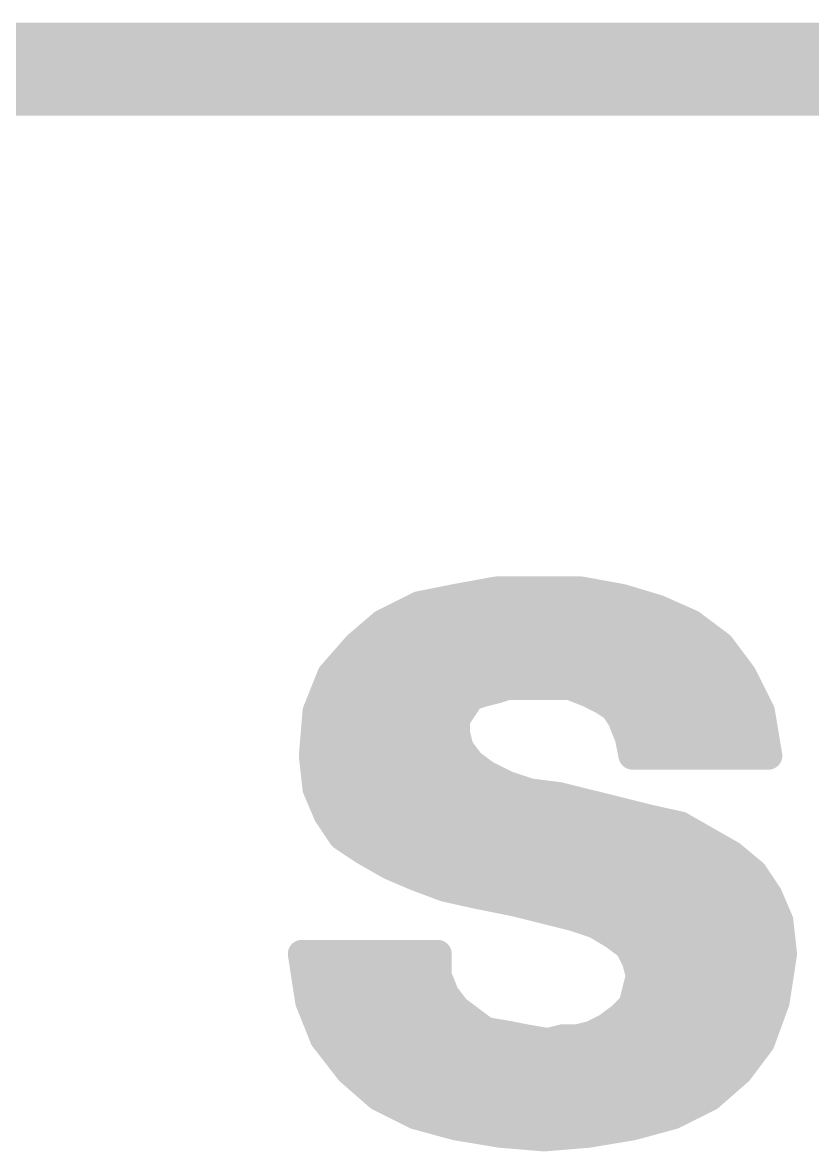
# Model space of a CAD drawing. Extents: x -29 to 78, y -28 to 63.
# Drawn here: x 20.635 to 22.785, y 12.292 to 15.367 of the extents above; entities that cross this region are included whole.
import ezdxf

# ---------------------------------------------------------------- set-up
doc = ezdxf.new("R2010")
doc.units = 0
doc.layers.add('1', color=12, linetype='CONTINUOUS')
doc.layers.add('21', color=41, linetype='CONTINUOUS')

msp = doc.modelspace()

# ---------------------------------------------------------------- linework, layer by layer
at = {"layer": '1', "const_width": 0.254}
msp.add_lwpolyline([(19.9, 15.24), (36.83, 15.24)], dxfattribs=at)
at = {"layer": '21', "const_width": 0.0762}
for points in [[(21.715, 13.78), (21.815, 13.8)], [(21.815, 13.8), (21.925, 13.82)], [(21.925, 13.82), (22.155, 13.82)], [(22.155, 13.82), (22.265, 13.8)], [(22.265, 13.8), (22.365, 13.77)], [(21.615, 13.73), (21.715, 13.78)], [(21.776, 13.7922), (22.291, 13.7922)], [(22.365, 13.77), (22.455, 13.73)], [(21.545, 13.67), (21.615, 13.73)], [(21.5987, 13.716), (22.4737, 13.716)], [(22.455, 13.73), (22.535, 13.67)], [(21.475, 13.59), (21.545, 13.67)], [(22.535, 13.67), (22.595, 13.59)], [(21.5186, 13.6398), (22.5577, 13.6398)], [(21.435, 13.49), (21.475, 13.59)], [(22.595, 13.59), (22.645, 13.49)], [(21.4644, 13.5636), (22.6082, 13.5636)], [(21.955, 13.56), (21.925, 13.55)], [(22.125, 13.56), (21.955, 13.56)], [(22.175, 13.54), (22.125, 13.56)], [(21.855, 13.53), (21.835, 13.5)], [(21.885, 13.54), (21.855, 13.53)], [(21.925, 13.55), (21.885, 13.54)], [(22.215, 13.52), (22.175, 13.54)], [(21.835, 13.5), (21.815, 13.47)], [(22.245, 13.5), (22.215, 13.52)], [(22.265, 13.47), (22.245, 13.5)], [(21.425, 13.37), (21.435, 13.49)], [(21.4348, 13.4874), (21.8266, 13.4874)], [(21.815, 13.47), (21.815, 13.43)], [(22.2534, 13.4874), (22.6454, 13.4874)], [(22.285, 13.42), (22.265, 13.47)], [(22.645, 13.49), (22.665, 13.37)], [(21.4284, 13.4112), (21.8197, 13.4112)], [(21.815, 13.43), (21.825, 13.39)], [(22.295, 13.37), (22.285, 13.42)], [(22.2868, 13.4112), (22.6581, 13.4112)], [(21.435, 13.28), (21.425, 13.37)], [(21.825, 13.39), (21.855, 13.35)], [(22.665, 13.37), (22.295, 13.37)], [(21.855, 13.35), (21.895, 13.32)], [(21.4289, 13.335), (21.875, 13.335)], [(21.895, 13.32), (21.955, 13.29)], [(21.465, 13.21), (21.435, 13.28)], [(21.955, 13.29), (22.015, 13.27)], [(21.4441, 13.2588), (22.0998, 13.2588)], [(22.015, 13.27), (22.095, 13.26)], [(22.095, 13.26), (22.175, 13.24)], [(22.175, 13.24), (22.255, 13.22)], [(22.255, 13.22), (22.335, 13.2)], [(21.505, 13.15), (21.465, 13.21)], [(22.335, 13.2), (22.425, 13.18)], [(21.4833, 13.1826), (22.4133, 13.1826)], [(22.425, 13.18), (22.495, 13.14)], [(21.565, 13.11), (21.505, 13.15)], [(22.495, 13.14), (22.565, 13.1)], [(21.635, 13.07), (21.565, 13.11)], [(21.5713, 13.1064), (22.5538, 13.1064)], [(22.565, 13.1), (22.625, 13.05)], [(21.705, 13.04), (21.635, 13.07)], [(21.785, 13.01), (21.705, 13.04)], [(22.625, 13.05), (22.665, 12.99)], [(21.7311, 13.0302), (22.6382, 13.0302)], [(21.875, 12.99), (21.785, 13.01)], [(21.975, 12.97), (21.875, 12.99)], [(22.055, 12.95), (21.975, 12.97)], [(22.665, 12.99), (22.695, 12.92)], [(22.039, 12.954), (22.6804, 12.954)], [(22.135, 12.93), (22.055, 12.95)], [(22.195, 12.91), (22.135, 12.93)], [(22.245, 12.88), (22.195, 12.91)], [(22.695, 12.92), (22.705, 12.83)], [(22.285, 12.85), (22.245, 12.88)], [(22.2479, 12.8778), (22.6997, 12.8778)], [(22.305, 12.81), (22.285, 12.85)], [(21.415, 12.7), (21.395, 12.83)], [(21.395, 12.83), (21.715, 12.83)], [(21.715, 12.83), (21.765, 12.83)], [(21.765, 12.83), (21.765, 12.77)], [(22.705, 12.83), (22.685, 12.7)], [(21.3994, 12.8016), (21.765, 12.8016)], [(22.315, 12.77), (22.305, 12.81)], [(22.3071, 12.8016), (22.7006, 12.8016)], [(21.765, 12.77), (21.785, 12.72)], [(22.305, 12.73), (22.315, 12.77)], [(21.4111, 12.7254), (21.7828, 12.7254)], [(22.295, 12.69), (22.305, 12.73)], [(22.3039, 12.7254), (22.6889, 12.7254)], [(21.455, 12.6), (21.415, 12.7)], [(21.785, 12.72), (21.815, 12.68)], [(22.685, 12.7), (22.645, 12.59)], [(21.815, 12.68), (21.855, 12.65)], [(22.265, 12.66), (22.295, 12.69)], [(21.4353, 12.6492), (21.8561, 12.6492)], [(21.855, 12.65), (21.895, 12.62)], [(22.225, 12.63), (22.265, 12.66)], [(22.2506, 12.6492), (22.6665, 12.6492)], [(21.895, 12.62), (21.955, 12.61)], [(21.955, 12.61), (22.005, 12.6)], [(22.145, 12.6), (22.185, 12.61)], [(22.185, 12.61), (22.225, 12.63)], [(21.525, 12.51), (21.455, 12.6)], [(21.476, 12.573), (22.6323, 12.573)], [(22.005, 12.6), (22.065, 12.59)], [(22.065, 12.59), (22.105, 12.6)], [(22.105, 12.6), (22.145, 12.6)], [(22.645, 12.59), (22.585, 12.51)], [(21.605, 12.44), (21.525, 12.51)], [(22.585, 12.51), (22.505, 12.44)], [(21.5401, 12.4968), (22.5699, 12.4968)], [(21.705, 12.39), (21.605, 12.44)], [(21.6438, 12.4206), (22.4662, 12.4206)], [(22.505, 12.44), (22.405, 12.39)], [(21.815, 12.36), (21.705, 12.39)], [(22.405, 12.39), (22.295, 12.36)], [(21.935, 12.34), (21.815, 12.36)], [(22.295, 12.36), (22.175, 12.34)], [(21.9086, 12.3444), (22.2014, 12.3444)], [(22.055, 12.33), (21.935, 12.34)], [(22.175, 12.34), (22.055, 12.33)]]:
    msp.add_lwpolyline(points, dxfattribs=at)
at = {"layer": '21', "const_width": 0.0381}
for points in [[(21.8187, 13.7813, 1), (21.8113, 13.8187)], [(21.925, 13.8391, 1), (21.925, 13.801)], [(21.9284, 13.8013, 1), (21.9216, 13.8387)], [(22.1584, 13.8387, 1), (22.1516, 13.8013)], [(22.155, 13.801, 1), (22.155, 13.8391)], [(22.2705, 13.8182, 1), (22.2595, 13.7818)], [(21.7113, 13.7987, 1), (21.7187, 13.7613)], [(21.7235, 13.763, 1), (21.7065, 13.797)], [(21.776, 13.8113, 1), (21.776, 13.7732)], [(21.8116, 13.8187, 1), (21.8184, 13.7813)], [(22.2616, 13.7813, 1), (22.2684, 13.8187)], [(22.291, 13.7732, 1), (22.291, 13.8113)], [(22.3727, 13.7874, 1), (22.3573, 13.7526)], [(22.3595, 13.7518, 1), (22.3705, 13.7882)], [(21.5987, 13.7351, 1), (21.5987, 13.697)], [(21.6065, 13.747, 1), (21.6235, 13.713)], [(21.6274, 13.7155, 1), (21.6026, 13.7445)], [(22.4664, 13.7452, 1), (22.4436, 13.7148)], [(22.4473, 13.7126, 1), (22.4627, 13.7474)], [(22.4737, 13.697, 1), (22.4737, 13.7351)], [(21.5326, 13.6845, 1), (21.5574, 13.6555)], [(21.5593, 13.6575, 1), (21.5307, 13.6825)], [(22.5502, 13.6814, 1), (22.5198, 13.6586)], [(22.5236, 13.6548, 1), (22.5464, 13.6852)], [(21.5186, 13.6589, 1), (21.5186, 13.6208)], [(22.5577, 13.6208, 1), (22.5577, 13.6589)], [(21.4927, 13.5829, 1), (21.4573, 13.5971)], [(22.612, 13.5985, 1), (22.578, 13.5815)], [(21.4644, 13.5827, 1), (21.4644, 13.5446)], [(21.4607, 13.6025, 1), (21.4893, 13.5775)], [(21.955, 13.5791, 1), (21.955, 13.541)], [(21.961, 13.5419, 1), (21.949, 13.5781)], [(22.1321, 13.5777, 1), (22.1179, 13.5423)], [(22.125, 13.541, 1), (22.125, 13.5791)], [(22.5798, 13.5786, 1), (22.6102, 13.6014)], [(22.6082, 13.5446, 1), (22.6082, 13.5827)], [(21.849, 13.5481, 1), (21.861, 13.5119)], [(21.8709, 13.5194, 1), (21.8391, 13.5406)], [(21.8804, 13.5585, 1), (21.8896, 13.5215)], [(21.891, 13.5219, 1), (21.879, 13.5581)], [(21.919, 13.5681, 1), (21.931, 13.5319)], [(21.9296, 13.5315, 1), (21.9204, 13.5685)], [(22.1835, 13.557, 1), (22.1665, 13.523)], [(22.1679, 13.5223, 1), (22.1821, 13.5577)], [(21.8509, 13.4894, 1), (21.8191, 13.5106)], [(22.2256, 13.5359, 1), (22.2044, 13.5041)], [(22.2065, 13.503, 1), (22.2235, 13.537)], [(22.2609, 13.5106, 1), (22.2291, 13.4894)], [(22.2344, 13.4841, 1), (22.2556, 13.5159)], [(21.4348, 13.5065, 1), (21.4348, 13.4684)], [(21.4173, 13.4971, 1), (21.4527, 13.4829)], [(21.454, 13.4884, 1), (21.416, 13.4916)], [(21.8341, 13.47, 1), (21.796, 13.47)], [(21.8191, 13.5106, 1), (21.8509, 13.4894)], [(21.8266, 13.4684, 1), (21.8266, 13.5065)], [(22.2534, 13.5065, 1), (22.2534, 13.4684)], [(22.2827, 13.4771, 1), (22.2473, 13.4629)], [(22.6638, 13.4931, 1), (22.6262, 13.4869)], [(22.628, 13.4815, 1), (22.662, 13.4985)], [(22.6454, 13.4684, 1), (22.6454, 13.5065)], [(21.7991, 13.4806, 1), (21.8309, 13.4594)], [(22.2491, 13.4594, 1), (22.2809, 13.4806)], [(21.4284, 13.4303, 1), (21.4284, 13.3922)], [(21.8335, 13.4346, 1), (21.7965, 13.4254)], [(21.796, 13.43, 1), (21.8341, 13.43)], [(21.8197, 13.3922, 1), (21.8197, 13.4303)], [(22.3037, 13.4237, 1), (22.2663, 13.4163)], [(22.2673, 13.4129, 1), (22.3027, 13.4271)], [(22.2868, 13.4303, 1), (22.2868, 13.3922)], [(22.6581, 13.3922, 1), (22.6581, 13.4303)], [(21.4439, 13.3721, 1), (21.4061, 13.3679)], [(21.8402, 13.4014, 1), (21.8098, 13.3786)], [(21.8065, 13.3854, 1), (21.8435, 13.3946)], [(22.295, 13.3891, 1), (22.295, 13.351)], [(22.665, 13.351, 1), (22.665, 13.3891)], [(21.406, 13.3716, 1), (21.444, 13.3684)], [(21.8664, 13.3652, 1), (21.8436, 13.3348)], [(21.8398, 13.3386, 1), (21.8702, 13.3614)], [(22.2763, 13.3663, 1), (22.3137, 13.3737)], [(22.6462, 13.3669, 1), (22.6838, 13.3731)], [(21.4289, 13.3541, 1), (21.4289, 13.316)], [(21.875, 13.316, 1), (21.875, 13.3541)], [(21.9035, 13.337, 1), (21.8865, 13.303)], [(21.8836, 13.3048, 1), (21.9064, 13.3352)], [(21.4525, 13.2875, 1), (21.4175, 13.2725)], [(21.961, 13.3081, 1), (21.949, 13.2719)], [(21.9465, 13.273, 1), (21.9635, 13.307)], [(21.4161, 13.2779, 1), (21.4539, 13.2821)], [(21.4441, 13.2779, 1), (21.4441, 13.2398)], [(22.0174, 13.2889, 1), (22.0126, 13.2511)], [(22.009, 13.2519, 1), (22.021, 13.2881)], [(22.0996, 13.2785, 1), (22.0904, 13.2415)], [(22.0926, 13.2411, 1), (22.0974, 13.2789)], [(22.0998, 13.2398, 1), (22.0998, 13.2779)], [(22.1796, 13.2585, 1), (22.1704, 13.2215)], [(22.1704, 13.2215, 1), (22.1796, 13.2585)], [(22.2596, 13.2385, 1), (22.2504, 13.2015)], [(22.2504, 13.2015, 1), (22.2596, 13.2385)], [(21.4809, 13.2206, 1), (21.4491, 13.1994)], [(21.4475, 13.2025, 1), (21.4825, 13.2175)], [(22.3391, 13.2186, 1), (22.3309, 13.1814)], [(22.3304, 13.1815, 1), (22.3396, 13.2185)], [(21.4833, 13.2017, 1), (21.4833, 13.1636)], [(22.4345, 13.1965, 1), (22.4155, 13.1635)], [(22.4133, 13.1636, 1), (22.4133, 13.2017)], [(22.4209, 13.1614, 1), (22.4291, 13.1986)], [(21.5156, 13.1659, 1), (21.4944, 13.1341)], [(21.4891, 13.1394, 1), (21.5209, 13.1606)], [(22.5045, 13.1565, 1), (22.4855, 13.1235)], [(22.4855, 13.1235, 1), (22.5045, 13.1565)], [(21.5745, 13.1265, 1), (21.5555, 13.0935)], [(21.5713, 13.1255, 1), (21.5713, 13.0874)], [(21.5544, 13.0941, 1), (21.5756, 13.1259)], [(22.5772, 13.1146, 1), (22.5528, 13.0854)], [(22.5538, 13.0874, 1), (22.5538, 13.1255)], [(22.5555, 13.0835, 1), (22.5745, 13.1165)], [(21.6425, 13.0875, 1), (21.6275, 13.0525)], [(21.6255, 13.0535, 1), (21.6445, 13.0865)], [(21.7117, 13.0578, 1), (21.6983, 13.0222)], [(21.6975, 13.0225, 1), (21.7125, 13.0575)], [(22.6409, 13.0606, 1), (22.6091, 13.0394)], [(22.6128, 13.0354, 1), (22.6372, 13.0646)], [(21.7311, 13.0493, 1), (21.7311, 13.0112)], [(21.7891, 13.0286, 1), (21.7809, 12.9914)], [(21.7783, 12.9922, 1), (21.7917, 13.0278)], [(22.6382, 13.0112, 1), (22.6382, 13.0493)], [(21.8787, 13.0087, 1), (21.8713, 12.9713)], [(21.8709, 12.9714, 1), (21.8791, 13.0086)], [(21.9796, 12.9885, 1), (21.9704, 12.9515)], [(21.9713, 12.9513, 1), (21.9787, 12.9887)], [(22.6825, 12.9975, 1), (22.6475, 12.9825)], [(22.6491, 12.9794, 1), (22.6809, 13.0006)], [(22.039, 12.9731, 1), (22.039, 12.935)], [(22.0596, 12.9685, 1), (22.0504, 12.9315)], [(22.0504, 12.9315, 1), (22.0596, 12.9685)], [(22.6804, 12.935, 1), (22.6804, 12.9731)], [(22.141, 12.9481, 1), (22.129, 12.9119)], [(22.1304, 12.9115, 1), (22.1396, 12.9485)], [(22.2048, 12.9263, 1), (22.1852, 12.8937)], [(22.189, 12.8919, 1), (22.201, 12.9281)], [(22.7139, 12.9221, 1), (22.6761, 12.9179)], [(22.6775, 12.9125, 1), (22.7125, 12.9275)], [(22.2564, 12.8952, 1), (22.2336, 12.8648)], [(22.2479, 12.8969, 1), (22.2479, 12.8588)], [(22.6997, 12.8588, 1), (22.6997, 12.8969)], [(22.2352, 12.8637, 1), (22.2548, 12.8963)], [(22.302, 12.8585, 1), (22.268, 12.8415)], [(21.4138, 12.8329, 1), (21.3762, 12.8271)], [(21.395, 12.8491, 1), (21.395, 12.811)], [(21.715, 12.8491, 1), (21.715, 12.811)], [(21.715, 12.811, 1), (21.715, 12.8491)], [(21.7841, 12.83, 1), (21.746, 12.83)], [(21.765, 12.811, 1), (21.765, 12.8491)], [(22.2736, 12.8348, 1), (22.2964, 12.8652)], [(22.7238, 12.8271, 1), (22.6862, 12.8329)], [(21.3994, 12.8207, 1), (21.3994, 12.7826)], [(21.765, 12.7826, 1), (21.765, 12.8207)], [(22.3235, 12.8146, 1), (22.2865, 12.8054)], [(22.3071, 12.8207, 1), (22.3071, 12.7826)], [(22.288, 12.8015, 1), (22.322, 12.8185)], [(22.6861, 12.8279, 1), (22.7239, 12.8321)], [(22.7006, 12.7826, 1), (22.7006, 12.8207)], [(21.7827, 12.7771, 1), (21.7473, 12.7629)], [(22.3335, 12.7654, 1), (22.2965, 12.7746)], [(22.2965, 12.7654, 1), (22.3335, 12.7746)], [(21.4111, 12.7445, 1), (21.4111, 12.7064)], [(21.746, 12.77, 1), (21.7841, 12.77)], [(21.7828, 12.7064, 1), (21.7828, 12.7445)], [(22.3039, 12.7445, 1), (22.3039, 12.7064)], [(22.3235, 12.7254, 1), (22.2865, 12.7346)], [(22.6889, 12.7064, 1), (22.6889, 12.7445)], [(21.4327, 12.7071, 1), (21.3973, 12.6929)], [(21.8002, 12.7314, 1), (21.7698, 12.7086)], [(21.7673, 12.7129, 1), (21.8027, 12.7271)], [(22.2865, 12.7346, 1), (22.3235, 12.7254)], [(22.7029, 12.6935, 1), (22.6671, 12.7065)], [(21.3962, 12.6971, 1), (21.4338, 12.7029)], [(21.8264, 12.6952, 1), (21.8036, 12.6648)], [(21.7998, 12.6686, 1), (21.8302, 12.6914)], [(22.2765, 12.6946, 1), (22.3135, 12.6854)], [(22.3085, 12.6765, 1), (22.2815, 12.7035)], [(22.6662, 12.7029, 1), (22.7038, 12.6971)], [(21.4353, 12.6683, 1), (21.4353, 12.6302)], [(21.8664, 12.6652, 1), (21.8436, 12.6348)], [(21.8436, 12.6348, 1), (21.8664, 12.6652)], [(21.8561, 12.6302, 1), (21.8561, 12.6683)], [(22.2506, 12.6683, 1), (22.2506, 12.6302)], [(22.2515, 12.6735, 1), (22.2785, 12.6465)], [(22.2764, 12.6448, 1), (22.2536, 12.6752)], [(22.6665, 12.6302, 1), (22.6665, 12.6683)], [(21.8981, 12.6388, 1), (21.8919, 12.6012)], [(21.8836, 12.6048, 1), (21.9064, 12.6352)], [(21.9587, 12.6287, 1), (21.9513, 12.5913)], [(21.9519, 12.5912, 1), (21.9581, 12.6288)], [(22.1765, 12.627, 1), (22.1935, 12.593)], [(22.1896, 12.5915, 1), (22.1804, 12.6285)], [(22.2136, 12.6452, 1), (22.2364, 12.6148)], [(22.2335, 12.613, 1), (22.2165, 12.647)], [(21.47, 12.6117, 1), (21.44, 12.5883)], [(21.4373, 12.5929, 1), (21.4727, 12.6071)], [(21.476, 12.5921, 1), (21.476, 12.554)], [(22.0081, 12.6188, 1), (22.0019, 12.5812)], [(22.0013, 12.5813, 1), (22.0087, 12.6187)], [(22.0604, 12.6085, 1), (22.0696, 12.5715)], [(22.0619, 12.5712, 1), (22.0681, 12.6088)], [(22.105, 12.6191, 1), (22.105, 12.581)], [(22.1096, 12.5815, 1), (22.1004, 12.6185)], [(22.1404, 12.6185, 1), (22.1496, 12.5815)], [(22.145, 12.581, 1), (22.145, 12.6191)], [(22.6271, 12.5965, 1), (22.6629, 12.5835)], [(22.6602, 12.5786, 1), (22.6298, 12.6014)], [(22.6323, 12.554, 1), (22.6323, 12.5921)], [(21.5375, 12.5243, 1), (21.5125, 12.4957)], [(22.5975, 12.4957, 1), (22.5725, 12.5243)], [(21.51, 12.4983, 1), (21.54, 12.5217)], [(21.5401, 12.5159, 1), (21.5401, 12.4778)], [(22.5698, 12.5214, 1), (22.6002, 12.4986)], [(22.5699, 12.4778, 1), (22.5699, 12.5159)], [(21.6135, 12.457, 1), (21.5965, 12.423)], [(21.5925, 12.4257, 1), (21.6175, 12.4543)], [(21.6438, 12.4397, 1), (21.6438, 12.4016)], [(22.4662, 12.4016, 1), (22.4662, 12.4397)], [(22.4925, 12.4543, 1), (22.5175, 12.4257)], [(22.5135, 12.423, 1), (22.4965, 12.457)], [(21.71, 12.4084, 1), (21.7, 12.3716)], [(21.6965, 12.373, 1), (21.7135, 12.407)], [(22.3965, 12.407, 1), (22.4135, 12.373)], [(22.41, 12.3716, 1), (22.4, 12.4084)], [(21.8181, 12.3788, 1), (21.8119, 12.3412)], [(21.81, 12.3416, 1), (21.82, 12.3784)], [(22.29, 12.3784, 1), (22.3, 12.3416)], [(22.2981, 12.3412, 1), (22.2919, 12.3788)], [(21.9086, 12.3635, 1), (21.9086, 12.3254)], [(21.9366, 12.359, 1), (21.9334, 12.321)], [(21.9319, 12.3212, 1), (21.9381, 12.3588)], [(22.0534, 12.349, 1), (22.0566, 12.311)], [(22.0534, 12.311, 1), (22.0566, 12.349)], [(22.1719, 12.3588, 1), (22.1781, 12.3212)], [(22.1766, 12.321, 1), (22.1734, 12.359)], [(22.2014, 12.3254, 1), (22.2014, 12.3635)]]:
    msp.add_lwpolyline(points, format="xyb", dxfattribs=at)

doc.saveas('drawing.dxf')
